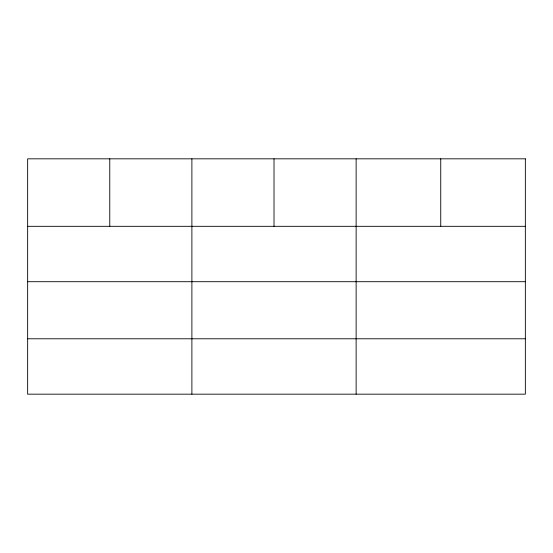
<?xml version="1.0" encoding="UTF-8"?>
<svg xmlns="http://www.w3.org/2000/svg" width="553" height="553" viewBox="0 0 553 553"><rect width="100%" height="100%" fill="white"/><g stroke="black" fill="none" stroke-linecap="round" stroke-linejoin="round"><path stroke-width="0.83" d="M27.65 226.315L525.35 226.315M27.65 281.705L525.35 281.705M27.65 338.782L525.35 338.782M440.741 158.829L440.741 226.315M356.132 158.829L356.132 394.171M274.012 158.829L274.012 226.315M191.891 158.829L191.891 394.171M109.771 158.829L109.771 226.315M525.35 158.829L27.65 158.829L27.65 394.171L525.35 394.171L525.35 158.829"/></g></svg>
